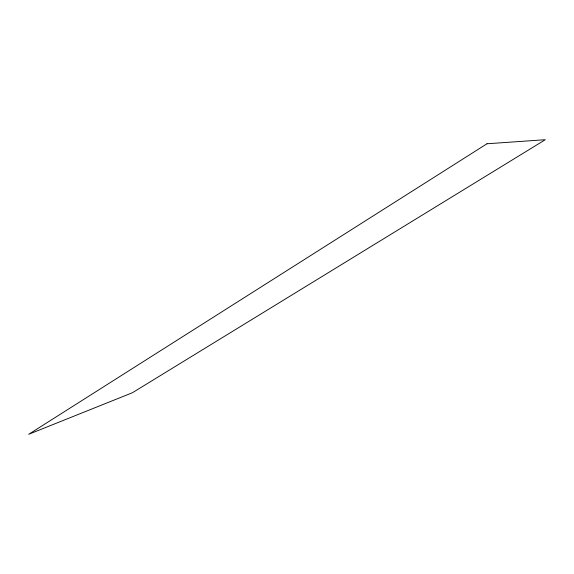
<?xml version="1.0" encoding="UTF-8"?>
<svg xmlns="http://www.w3.org/2000/svg" width="574" height="574" viewBox="0 0 574 574"><rect width="100%" height="100%" fill="white"/><g stroke="black" fill="none" stroke-linecap="round" stroke-linejoin="round"><path stroke-width="0.86" d="M486.989 143.765L28.7 434.288L132.4 392.738L545.3 139.712L486.989 143.765"/></g></svg>
